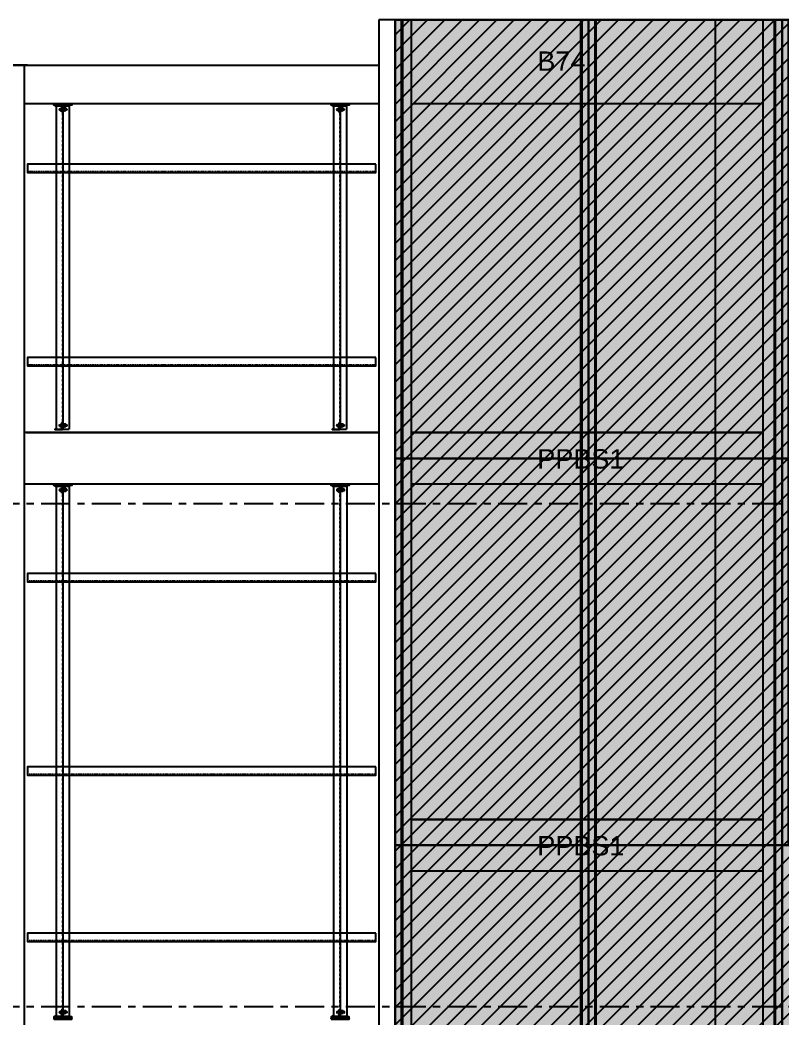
# Model space of a CAD drawing. Header units: millimetres. Extents: x 2519235 to 7246330, y 25937 to 201821.
# Drawn here: x 2736737 to 2742644, y 35249 to 42989 of the extents above; entities that cross this region are included whole.
import ezdxf
from ezdxf.enums import TextEntityAlignment as Align

# ---------------------------------------------------------------- set-up
doc = ezdxf.new("R2010")
doc.units = ezdxf.units.MM
doc.set_wipeout_variables(frame=1)
for name, pattern in [('ACM_Grid2', [9, 6, -1, 1, -1]), ('HIDDEN', [0.375, 0.25, -0.125]), ('HIDDEN2', [4.7625, 3.175, -1.5875]), ('TA_GL_000.90000', [2.475, 0.9, -0.225, 0.225, -0.225, 0.9])]:
    doc.linetypes.add(name, pattern=pattern)
for name, color, linetype in [('000 - 0_HIDE_OBJ_FRAMING_DEF_SUB_1', 7, 'Continuous'), ('000 - 0_SYM_DWG_GRIDLINE_MAIN_COLOR_251', 7, 'Continuous'), ('000 - CONCRETE_COL_HATCH_', 7, 'Continuous'), ('000 - CONCRETE_COL_WIPEOUT_', 7, 'Continuous'), ('000 - CONCRETE_PRECAST_CUT_COLOR_3', 7, 'Continuous'), ('000 - CONCRETE_PRECAST_HATCH_', 7, 'Continuous'), ('_[-125x65x6x8', 7, 'Continuous'), ('_PL-02', 7, 'Continuous'), ('_PLATE-SC', 7, 'Continuous'), ('_SC -100x100x6x8', 7, 'Continuous'), ('_Text-2', 7, 'Continuous'), ('_Wall-PRECAST-E1', 7, 'HIDDEN'), ('_งานโครงสร้าง', 7, 'Continuous'), ('A-GLAZ-CURT', 7, 'Continuous'), ('G-ANNO-HATCH-G251', 7, 'Continuous')]:
    doc.layers.add(name, color=color, linetype=linetype)
doc.layers.add('ACM_Line_Grid Line _Existing__Lw2_', color=7, linetype='ACM_Grid2', lineweight=9)
doc.styles.add('Arial_5', font='arial.ttf', dxfattribs={"height": 3})
doc.styles.add('TA', font='', dxfattribs={"height": 4.5})
doc.styles.get('TA').set_extended_font_data('Cordia New')

# ---------------------------------------------------------------- blocks, each defined once
blk = doc.blocks.new('DPA_Curved type C_Left - Curved Type C_Left-V40-ENTRANCE 1 - ELEVATION 1')
at = {"layer": '000 - 0_HIDE_OBJ_FRAMING_DEF_SUB_1', "color": 7}
for p, q in [((3009042.7, 108290), (3007542.7, 108290)), ((3007542.7, 108290), (3007593.2, 108290)), ((3007542.7, 105290), (3007542.7, 108290)), ((3007542.7, 105290), (3007542.7, 108290)), ((3007593.2, 108290), (3007603.2, 108290)), ((3007593.2, 105290), (3007593.2, 108290)), ((3007593.2, 105290), (3007593.2, 108290)), ((3007603.2, 108290), (3008526.6, 108290)), ((3007603.2, 105290), (3007603.2, 108290)), ((3008526.6, 108290), (3008983.2, 108290)), ((3008526.6, 105290), (3008526.6, 108290)), ((3008983.2, 108290), (3008993.2, 108290)), ((3008983.2, 105290), (3008983.2, 108290)), ((3008993.2, 108290), (3009042.7, 108290)), ((3008993.2, 105290), (3008993.2, 108290)), ((3008993.2, 105290), (3008993.2, 108290)), ((3009042.7, 108290), (3009042.7, 105290)), ((3009042.7, 105290), (3009042.7, 108290)), ((3007593.2, 105290), (3007542.7, 105290)), ((3007542.7, 105290), (3009042.7, 105290)), ((3007603.2, 105290), (3007593.2, 105290)), ((3008526.6, 105290), (3007603.2, 105290)), ((3008983.2, 105290), (3008526.6, 105290)), ((3008993.2, 105290), (3008983.2, 105290)), ((3009042.7, 105290), (3008993.2, 105290))]:
    blk.add_line(p, q, dxfattribs=at)
blk = doc.blocks.new('DPA_Curved type A_Corner 2 - Curved Type A_corner 2-V41-ENTRANCE 1 - ELEVATION 1')
at = {"layer": '000 - 0_HIDE_OBJ_FRAMING_DEF_SUB_1', "color": 7}
for p, q in [((3007542.7, 108290), (3006042.7, 108290)), ((3006042.7, 108290), (3006092.7, 108290)), ((3006042.7, 105290), (3006042.7, 108290)), ((3006042.7, 105290), (3006042.7, 108290)), ((3006092.7, 108290), (3006102.7, 108290)), ((3006092.7, 105290), (3006092.7, 108290)), ((3006092.7, 105290), (3006092.7, 108290)), ((3006102.7, 108290), (3007482.7, 108290)), ((3006102.7, 105290), (3006102.7, 108290)), ((3007482.7, 108290), (3007492.7, 108290)), ((3007482.7, 105290), (3007482.7, 108290)), ((3007492.7, 108290), (3007542.7, 108290)), ((3007492.7, 105290), (3007492.7, 108290)), ((3007492.7, 105290), (3007492.7, 108290)), ((3007542.7, 108290), (3007542.7, 105290)), ((3007542.7, 105290), (3007542.7, 108290)), ((3006092.7, 105290), (3006042.7, 105290)), ((3006042.7, 105290), (3007542.7, 105290)), ((3006102.7, 105290), (3006092.7, 105290)), ((3007482.7, 105290), (3006102.7, 105290)), ((3007492.7, 105290), (3007482.7, 105290)), ((3007542.7, 105290), (3007492.7, 105290))]:
    blk.add_line(p, q, dxfattribs=at)
blk = doc.blocks.new('DPA_Curved type B - Curved Type B-V43-ENTRANCE 1 - ELEVATION 1')
at = {"layer": '000 - 0_HIDE_OBJ_FRAMING_DEF_SUB_1', "color": 7}
for p, q in [((3009042.7, 111290), (3009092.7, 111290)), ((3010542.7, 111290), (3009042.7, 111290)), ((3009042.7, 111290), (3009042.7, 108290)), ((3009042.7, 108290), (3009042.7, 111290)), ((3009092.7, 111290), (3009102.7, 111290)), ((3009092.7, 108290), (3009092.7, 111290)), ((3009092.7, 108290), (3009092.7, 111290)), ((3009102.7, 111290), (3009792.7, 111290)), ((3009102.7, 108290), (3009102.7, 111290)), ((3009792.7, 111290), (3010482.7, 111290)), ((3009792.7, 108290), (3009792.7, 111290)), ((3010482.7, 111290), (3010492.7, 111290)), ((3010482.7, 108290), (3010482.7, 111290)), ((3010492.7, 111290), (3010542.7, 111290)), ((3010492.7, 108290), (3010492.7, 111290)), ((3010492.7, 108290), (3010492.7, 111290)), ((3010542.7, 111290), (3010542.7, 108290)), ((3010542.7, 108290), (3010542.7, 111290)), ((3009042.7, 108290), (3010542.7, 108290)), ((3009092.7, 108290), (3009042.7, 108290)), ((3009102.7, 108290), (3009092.7, 108290)), ((3009792.7, 108290), (3009102.7, 108290)), ((3010482.7, 108290), (3009792.7, 108290)), ((3010492.7, 108290), (3010482.7, 108290)), ((3010542.7, 108290), (3010492.7, 108290))]:
    blk.add_line(p, q, dxfattribs=at)
blk = doc.blocks.new('DPA_Curved type C_Left - Curved Type C_Left-V44-ENTRANCE 1 - ELEVATION 1')
at = {"layer": '000 - 0_HIDE_OBJ_FRAMING_DEF_SUB_1', "color": 7}
for p, q in [((3009042.7, 111290), (3007542.7, 111290)), ((3007542.7, 111290), (3007593.2, 111290)), ((3007542.7, 108290), (3007542.7, 111290)), ((3007542.7, 108290), (3007542.7, 111290)), ((3007593.2, 111290), (3007603.2, 111290)), ((3007593.2, 108290), (3007593.2, 111290)), ((3007593.2, 108290), (3007593.2, 111290)), ((3007603.2, 111290), (3008526.6, 111290)), ((3007603.2, 108290), (3007603.2, 111290)), ((3008526.6, 111290), (3008983.2, 111290)), ((3008526.6, 108290), (3008526.6, 111290)), ((3008983.2, 111290), (3008993.2, 111290)), ((3008983.2, 108290), (3008983.2, 111290)), ((3008993.2, 111290), (3009042.7, 111290)), ((3008993.2, 108290), (3008993.2, 111290)), ((3008993.2, 108290), (3008993.2, 111290)), ((3009042.7, 111290), (3009042.7, 108290)), ((3009042.7, 108290), (3009042.7, 111290)), ((3007593.2, 108290), (3007542.7, 108290)), ((3007542.7, 108290), (3009042.7, 108290)), ((3007603.2, 108290), (3007593.2, 108290)), ((3008526.6, 108290), (3007603.2, 108290)), ((3008983.2, 108290), (3008526.6, 108290)), ((3008993.2, 108290), (3008983.2, 108290)), ((3009042.7, 108290), (3008993.2, 108290))]:
    blk.add_line(p, q, dxfattribs=at)
blk = doc.blocks.new('DPA_Curved type A_Corner 2 - Curved Type A_corner 2-V45-ENTRANCE 1 - ELEVATION 1')
at = {"layer": '000 - 0_HIDE_OBJ_FRAMING_DEF_SUB_1', "color": 7}
for p, q in [((3007542.7, 111290), (3006042.7, 111290)), ((3006042.7, 111290), (3006092.7, 111290)), ((3006042.7, 108290), (3006042.7, 111290)), ((3006042.7, 108290), (3006042.7, 111290)), ((3006092.7, 111290), (3006102.7, 111290)), ((3006092.7, 108290), (3006092.7, 111290)), ((3006092.7, 108290), (3006092.7, 111290)), ((3006102.7, 111290), (3007482.7, 111290)), ((3006102.7, 108290), (3006102.7, 111290)), ((3007482.7, 111290), (3007492.7, 111290)), ((3007482.7, 108290), (3007482.7, 111290)), ((3007492.7, 111290), (3007542.7, 111290)), ((3007492.7, 108290), (3007492.7, 111290)), ((3007492.7, 108290), (3007492.7, 111290)), ((3007542.7, 111290), (3007542.7, 108290)), ((3007542.7, 108290), (3007542.7, 111290)), ((3006092.7, 108290), (3006042.7, 108290)), ((3006042.7, 108290), (3007542.7, 108290)), ((3006102.7, 108290), (3006092.7, 108290)), ((3007482.7, 108290), (3006102.7, 108290)), ((3007492.7, 108290), (3007482.7, 108290)), ((3007542.7, 108290), (3007492.7, 108290))]:
    blk.add_line(p, q, dxfattribs=at)
blk = doc.blocks.new('DPA_Curved type B - Curved Type B-V46-ENTRANCE 1 - ELEVATION 1')
at = {"layer": '000 - 0_HIDE_OBJ_FRAMING_DEF_SUB_1', "color": 7}
for p, q in [((3009042.7, 114690), (3009092.7, 114690)), ((3010542.7, 114690), (3009042.7, 114690)), ((3009042.7, 114690), (3009042.7, 111290)), ((3009042.7, 111290), (3009042.7, 114690)), ((3009092.7, 114690), (3009102.7, 114690)), ((3009092.7, 111290), (3009092.7, 114690)), ((3009092.7, 111290), (3009092.7, 114690)), ((3009102.7, 114690), (3009792.7, 114690)), ((3009102.7, 111290), (3009102.7, 114690)), ((3009792.7, 114690), (3010482.7, 114690)), ((3009792.7, 111290), (3009792.7, 114690)), ((3010482.7, 114690), (3010492.7, 114690)), ((3010482.7, 111290), (3010482.7, 114690)), ((3010492.7, 114690), (3010542.7, 114690)), ((3010492.7, 111290), (3010492.7, 114690)), ((3010492.7, 111290), (3010492.7, 114690)), ((3010542.7, 114690), (3010542.7, 111290)), ((3010542.7, 111290), (3010542.7, 114690)), ((3009042.7, 111290), (3010542.7, 111290)), ((3009092.7, 111290), (3009042.7, 111290)), ((3009102.7, 111290), (3009092.7, 111290)), ((3009792.7, 111290), (3009102.7, 111290)), ((3010482.7, 111290), (3009792.7, 111290)), ((3010492.7, 111290), (3010482.7, 111290)), ((3010542.7, 111290), (3010492.7, 111290))]:
    blk.add_line(p, q, dxfattribs=at)
blk = doc.blocks.new('DPA_Curved type C_Left - Curved Type C_Left-31496683-ENTRANCE 1 - ELEVATION 1')
at = {"layer": '000 - 0_HIDE_OBJ_FRAMING_DEF_SUB_1', "color": 7}
for p, q in [((3009042.7, 114690), (3007542.7, 114690)), ((3007542.7, 114690), (3007593.2, 114690)), ((3007542.7, 111290), (3007542.7, 114690)), ((3007542.7, 111290), (3007542.7, 114690)), ((3007593.2, 114690), (3007603.2, 114690)), ((3007593.2, 111290), (3007593.2, 114690)), ((3007593.2, 111290), (3007593.2, 114690)), ((3007603.2, 114690), (3008526.6, 114690)), ((3007603.2, 111290), (3007603.2, 114690)), ((3008526.6, 114690), (3008983.2, 114690)), ((3008526.6, 111290), (3008526.6, 114690)), ((3008983.2, 114690), (3008993.2, 114690)), ((3008983.2, 111290), (3008983.2, 114690)), ((3008993.2, 114690), (3009042.7, 114690)), ((3008993.2, 111290), (3008993.2, 114690)), ((3008993.2, 111290), (3008993.2, 114690)), ((3009042.7, 114690), (3009042.7, 111290)), ((3009042.7, 111290), (3009042.7, 114690)), ((3007593.2, 111290), (3007542.7, 111290)), ((3007542.7, 111290), (3009042.7, 111290)), ((3007603.2, 111290), (3007593.2, 111290)), ((3008526.6, 111290), (3007603.2, 111290)), ((3008983.2, 111290), (3008526.6, 111290)), ((3008993.2, 111290), (3008983.2, 111290)), ((3009042.7, 111290), (3008993.2, 111290))]:
    blk.add_line(p, q, dxfattribs=at)
blk = doc.blocks.new('DPA_Curved type A_Corner 2 - Curved Type A_corner 2-31216937-ENTRANCE 1 - ELEVATION 1')
at = {"layer": '000 - 0_HIDE_OBJ_FRAMING_DEF_SUB_1', "color": 7}
for p, q in [((3007542.7, 114690), (3006042.7, 114690)), ((3006042.7, 114690), (3006092.7, 114690)), ((3006042.7, 111290), (3006042.7, 114690)), ((3006042.7, 111290), (3006042.7, 114690)), ((3006092.7, 114690), (3006102.7, 114690)), ((3006092.7, 111290), (3006092.7, 114690)), ((3006092.7, 111290), (3006092.7, 114690)), ((3006102.7, 114690), (3007482.7, 114690)), ((3006102.7, 111290), (3006102.7, 114690)), ((3007482.7, 114690), (3007492.7, 114690)), ((3007482.7, 111290), (3007482.7, 114690)), ((3007492.7, 114690), (3007542.7, 114690)), ((3007492.7, 111290), (3007492.7, 114690)), ((3007492.7, 111290), (3007492.7, 114690)), ((3007542.7, 114690), (3007542.7, 111290)), ((3007542.7, 111290), (3007542.7, 114690)), ((3006092.7, 111290), (3006042.7, 111290)), ((3006042.7, 111290), (3007542.7, 111290)), ((3006102.7, 111290), (3006092.7, 111290)), ((3007482.7, 111290), (3006102.7, 111290)), ((3007492.7, 111290), (3007482.7, 111290)), ((3007542.7, 111290), (3007492.7, 111290))]:
    blk.add_line(p, q, dxfattribs=at)
blk = doc.blocks.new('W-1-PP17-ENT1_REV02_20260415-155428_PP17_ENT1_EX_ELE1')
at = {"layer": 'A-GLAZ-CURT', "color": 7}
for name in ['DPA_Curved type A_Corner 2 - Curved Type A_corner 2-31216937-ENTRANCE 1 - ELEVATION 1', 'DPA_Curved type C_Left - Curved Type C_Left-31496683-ENTRANCE 1 - ELEVATION 1', 'DPA_Curved type B - Curved Type B-V46-ENTRANCE 1 - ELEVATION 1', 'DPA_Curved type A_Corner 2 - Curved Type A_corner 2-V45-ENTRANCE 1 - ELEVATION 1', 'DPA_Curved type C_Left - Curved Type C_Left-V44-ENTRANCE 1 - ELEVATION 1', 'DPA_Curved type B - Curved Type B-V43-ENTRANCE 1 - ELEVATION 1', 'DPA_Curved type A_Corner 2 - Curved Type A_corner 2-V41-ENTRANCE 1 - ELEVATION 1', 'DPA_Curved type C_Left - Curved Type C_Left-V40-ENTRANCE 1 - ELEVATION 1']:
    blk.add_blockref(name, (-3000942.9, 0), dxfattribs=at)
blk = doc.blocks.new('*U1068')
at = {"layer": '000 - 0_SYM_DWG_GRIDLINE_MAIN_COLOR_251', "color": 7, "linetype": 'ByBlock', "ltscale": 5}
blk.add_line((20, 0), (-878, 0), dxfattribs=at)
at = {"color": 7, "style": 'TA', "flags": 1}
blk.add_attdef('LOCATION', (6, -6), '', height=4.5, rotation=270, dxfattribs=at)
blk = doc.blocks.new('W-1-PP17-ENT1_REV02_20260415-160509_PP17_ENT1_ELE1_DIMS_1')
at = {"layer": '000 - 0_SYM_DWG_GRIDLINE_MAIN_COLOR_251', "color": 7, "linetype": 'TA_GL_000.90000', "xscale": 50, "yscale": 50, "zscale": 50, "rotation": 180}
for p in [(-24600, 110940), (-24600, 107040)]:
    blk.add_blockref('*U1068', p, dxfattribs=at)
blk = doc.blocks.new('*U92')
at = {"color": 7, "linetype": 'HIDDEN2', "ltscale": 0.3}
blk.add_line((0, -26.5), (-2700, -26.5), dxfattribs=at)
at = {"color": 7}
blk.add_lwpolyline([(0, 32.5), (-2700, 32.5), (-2700, -32.5), (0, -32.5)], close=True, dxfattribs=at)
blk = doc.blocks.new('*U102')
at = {"color": 7, "linetype": 'HIDDEN2', "ltscale": 0.3}
blk.add_line((0, -26.5), (-2699.8, -26.5), dxfattribs=at)
at = {"color": 7}
blk.add_lwpolyline([(0, 32.5), (-2699.8, 32.5), (-2699.8, -32.5), (0, -32.5)], close=True, dxfattribs=at)
blk = doc.blocks.new('_PL-01')
at = {"layer": 'G-ANNO-HATCH-G251'}
h = blk.add_hatch(dxfattribs=at)
h.set_pattern_fill('AR-CONC', scale=0.05)
h.set_pattern_definition([(50, (-178564.836, -85577.109), (9.10923345, -0.79695428), [0.9525, -10.4775]), (355, (-178564.836, -85577.109), (-1.76217107, 9.55284226), [0.762, -8.3820292]), (100.4514447, (-178564.077, -85577.176), (7.34706235, 8.7558876), [0.80950044, -8.90451223]), (46.1842, (-178564.836, -85574.569), (13.55395204, -2.1021164), [1.42875, -15.71625]), (96.6355576, (-178563.706, -85574.744), (11.8702067, 12.3713062), [1.2142512, -13.3567804]), (351.184151, (-178564.836, -85574.57), (11.8702067, 12.3713062), [1.1429984, -12.5729866]), (21, (-178563.566, -85575.204), (7.58071956, -5.1132599), [0.9525, -10.4775]), (326, (-178563.566, -85575.204), (3.0901014, 9.2093983), [0.762, -8.382]), (71.451445, (-178562.934, -85575.63), (10.67082096, 4.09613844), [0.80950044, -8.9044969]), (37.5, (-178564.8358, -85577.1093), (0.15443016, 4.227751944), [0, -8.2804, 0, -8.509, 0, -8.41375]), (7.5, (-178564.836, -85577.1093), (3.34098313, 5.00902874), [0, -4.8514, 0, -8.0899, 0, -3.20675]), (327.5, (-178567.668, -85577.1093), (6.77952976, -0.2864372), [0, -3.175, 0, -9.906, 0, -13.1445]), (317.5, (-178568.938, -85577.1093), (7.40645907, 1.27132455), [0, -4.1275, 0, -6.5786, 0, -9.3345])])
h.paths.add_polyline_path([(70, 0), (-70, 0), (-70, -10), (70, -10)])
h = blk.add_hatch(dxfattribs=at)
h.set_pattern_fill('ANSI32', scale=0.5, angle=90)
h.set_pattern_definition([(135, (-178371.5467, -85577.1093), (-3.36759605, -3.36759605), []), (135, (-178371.5467, -85574.8643), (-3.36759605, -3.36759605), [])])
h.paths.add_polyline_path([(70, -10), (-70, -10), (-70, -20), (70, -20)])
at = {"color": 7}
for points in [[(-70, 0), (70, 0), (70, -10), (-70, -10)], [(-70, -10), (70, -10), (70, -20), (-70, -20)]]:
    blk.add_lwpolyline(points, close=True, dxfattribs=at)
at = {"layer": 'ACM_Line_Grid Line _Existing__Lw2_', "color": 7, "lineweight": 20}
blk.add_line((0, 0), (0, -20), dxfattribs=at)
blk = doc.blocks.new('*U127')
at = {"color": 7}
for p, q in [((-3, 2519.6), (-63, 2519.6)), ((-57.9, 2514.6), (-50, 2514.6)), ((-50, 5), (-50, 2514.6)), ((-50, 2514.6), (50, 2514.6)), ((-24.8, 2491.2), (-24.8, 2477.9)), ((-24.8, 2491.2), (-23.6, 2489.9)), ((-24.8, 2477.9), (-23.6, 2479.2)), ((-22.4, 2491.2), (-23.6, 2489.9)), ((-23.6, 2489.9), (-23.6, 2479.2)), ((-23.6, 2479.2), (-22.4, 2477.9)), ((-22.4, 2491.2), (-21.2, 2489.9)), ((-22.4, 2491.2), (-22.4, 2477.9)), ((-22.4, 2477.9), (-21.2, 2479.2)), ((-20, 2491.2), (-21.2, 2489.9)), ((-21.2, 2489.9), (-21.2, 2479.2)), ((-21.2, 2479.2), (-20, 2477.9)), ((-20, 2491.2), (-18.8, 2489.9)), ((-20, 2491.2), (-20, 2477.9)), ((-20, 2477.9), (-18.8, 2479.3)), ((-17.6, 2495.4), (-18.8, 2494.5)), ((-18.8, 2494.5), (-18.8, 2474.6)), ((-17.6, 2495.4), (-11, 2495.4)), ((-17.6, 2488.2), (-11, 2488.2)), ((-17.6, 2481), (-11, 2481)), ((-11, 2495.4), (-9.8, 2494.5)), ((-9.8, 2498.1), (-9.8, 2471.1)), ((-9.8, 2498.1), (-8, 2498.1)), ((-8, 2498.1), (-8, 2471.1)), ((-3, 2514.6), (-3, 2519.6)), ((4, 2471.1), (4, 2498.1)), ((5.8, 2498.1), (4, 2498.1)), ((5.8, 2471.1), (5.8, 2498.1)), ((7, 2495.4), (5.8, 2494.5)), ((13.6, 2495.4), (7, 2495.4)), ((13.6, 2488.2), (7, 2488.2)), ((13.6, 2481), (7, 2481)), ((13.6, 2495.4), (14.8, 2494.5)), ((14.8, 2474.6), (14.8, 2494.5)), ((22.6, 2495.4), (16, 2495.4)), ((22.6, 2488.2), (16, 2488.2)), ((22.6, 2481), (16, 2481)), ((22.6, 2495.4), (23.8, 2494.5)), ((23.8, 2474.6), (23.8, 2494.5)), ((25, 2491.2), (23.8, 2489.9)), ((25, 2477.9), (23.8, 2479.3)), ((26.2, 2489.9), (25, 2491.2)), ((25, 2477.9), (25, 2491.2)), ((25, 2477.9), (26.2, 2479.3)), ((27.4, 2491.2), (26.2, 2489.9)), ((26.2, 2479.3), (26.2, 2489.9)), ((27.4, 2477.9), (26.2, 2479.3)), ((28.6, 2489.9), (27.4, 2491.2)), ((27.4, 2477.9), (27.4, 2491.2)), ((27.4, 2477.9), (28.6, 2479.3)), ((29.8, 2491.2), (28.6, 2489.9)), ((28.6, 2489.9), (28.6, 2479.3)), ((29.8, 2477.9), (28.6, 2479.3)), ((29.8, 2477.9), (29.8, 2491.2)), ((50, 2514.6), (50, 5)), ((-17.6, 2473.8), (-18.8, 2474.6)), ((-17.6, 2473.8), (-11, 2473.8)), ((-11, 2473.8), (-9.8, 2474.6)), ((-9.8, 2471.1), (-8, 2471.1)), ((5.8, 2471.1), (4, 2471.1)), ((7, 2473.8), (5.8, 2474.6)), ((13.6, 2473.8), (7, 2473.8)), ((13.6, 2473.8), (14.8, 2474.6)), ((22.6, 2473.8), (16, 2473.8)), ((22.6, 2473.8), (23.8, 2474.6)), ((-3, 0), (-63, 0)), ((-57.9, 5), (-50, 5)), ((-50, 5), (50, 5)), ((-24.8, 28.4), (-24.8, 41.6)), ((-24.8, 41.6), (-23.6, 40.3)), ((-24.8, 28.4), (-23.6, 29.7)), ((-23.6, 40.3), (-22.4, 41.6)), ((-23.6, 29.7), (-23.6, 40.3)), ((-22.4, 28.4), (-23.6, 29.7)), ((-22.4, 41.6), (-21.2, 40.3)), ((-22.4, 28.4), (-22.4, 41.6)), ((-22.4, 28.4), (-21.2, 29.7)), ((-21.2, 40.3), (-20, 41.6)), ((-21.2, 29.7), (-21.2, 40.3)), ((-20, 28.4), (-21.2, 29.7)), ((-20, 41.6), (-18.8, 40.3)), ((-20, 28.4), (-20, 41.6)), ((-20, 28.4), (-18.8, 29.7)), ((-17.6, 45.8), (-18.8, 45)), ((-18.8, 25), (-18.8, 45)), ((-17.6, 24.2), (-18.8, 25)), ((-17.6, 45.8), (-11, 45.8)), ((-17.6, 38.6), (-11, 38.6)), ((-17.6, 31.4), (-11, 31.4)), ((-17.6, 24.2), (-11, 24.2)), ((-11, 45.8), (-9.8, 45)), ((-11, 24.2), (-9.8, 25)), ((-9.8, 21.5), (-9.8, 48.5)), ((-9.8, 48.5), (-8, 48.5)), ((-9.8, 21.5), (-8, 21.5)), ((-8, 21.5), (-8, 48.5)), ((-3, 5), (-3, 0)), ((4, 48.5), (4, 21.5)), ((5.8, 48.5), (4, 48.5)), ((5.8, 21.5), (4, 21.5)), ((5.8, 48.5), (5.8, 21.5)), ((7, 45.8), (5.8, 45)), ((7, 24.2), (5.8, 25)), ((13.6, 45.8), (7, 45.8)), ((13.6, 38.6), (7, 38.6)), ((13.6, 31.4), (7, 31.4)), ((13.6, 24.2), (7, 24.2)), ((13.6, 45.8), (14.8, 45)), ((13.6, 24.2), (14.8, 25)), ((14.8, 45), (14.8, 25)), ((22.6, 45.8), (16, 45.8)), ((22.6, 38.6), (16, 38.6)), ((22.6, 31.4), (16, 31.4)), ((22.6, 24.2), (16, 24.2)), ((22.6, 45.8), (23.8, 45)), ((22.6, 24.2), (23.8, 25)), ((23.8, 45), (23.8, 25)), ((25, 41.6), (23.8, 40.3)), ((25, 28.4), (23.8, 29.7)), ((25, 41.6), (26.2, 40.3)), ((25, 41.6), (25, 28.4)), ((26.2, 29.7), (25, 28.4)), ((27.4, 41.6), (26.2, 40.3)), ((26.2, 40.3), (26.2, 29.7)), ((27.4, 28.4), (26.2, 29.7)), ((27.4, 41.6), (28.6, 40.3)), ((27.4, 41.6), (27.4, 28.4)), ((28.6, 29.7), (27.4, 28.4)), ((29.8, 41.6), (28.6, 40.3)), ((28.6, 29.7), (28.6, 40.3)), ((29.8, 28.4), (28.6, 29.7)), ((29.8, 41.6), (29.8, 28.4))]:
    blk.add_line(p, q, dxfattribs=at)
at = {"color": 7, "linetype": 'HIDDEN'}
for p, q in [((-8, 2509.6), (-8, 2464.7)), ((-8, 10), (-8, 54.9))]:
    blk.add_line(p, q, dxfattribs=at)
at = {"color": 7, "linetype": 'HIDDEN', "ltscale": 0.1}
for p, q in [((-3, 2514.6), (-3, 5)), ((3, 5), (3, 2514.6))]:
    blk.add_line(p, q, dxfattribs=at)
at = {"color": 7}
for points in [[(-17.6, 2495.4, 0.325), (-17.6, 2488.2, 0.325), (-17.6, 2481, 0.325), (-17.6, 2473.8, 0.325)], [(-11, 2495.4, -0.325), (-11, 2488.2, -0.325), (-11, 2481, -0.325), (-11, 2473.8, -0.325)], [(7, 2473.8, -0.325), (7, 2481, -0.325), (7, 2488.2, -0.325), (7, 2495.4, -0.325)], [(13.6, 2473.8, 0.325), (13.6, 2481, 0.325), (13.6, 2488.2, 0.325), (13.6, 2495.4, 0.325)], [(22.6, 2473.8, 0.325), (22.6, 2481, 0.325), (22.6, 2488.2, 0.325), (22.6, 2495.4, 0.325)], [(-17.6, 24.2, -0.325), (-17.6, 31.4, -0.325), (-17.6, 38.6, -0.325), (-17.6, 45.8, -0.325)], [(-11, 24.2, 0.325), (-11, 31.4, 0.325), (-11, 38.6, 0.325), (-11, 45.8, 0.325)], [(7, 45.8, 0.325), (7, 38.6, 0.325), (7, 31.4, 0.325), (7, 24.2, 0.325)], [(13.6, 45.8, -0.325), (13.6, 38.6, -0.325), (13.6, 31.4, -0.325), (13.6, 24.2, -0.325)], [(22.6, 45.8, -0.325), (22.6, 38.6, -0.325), (22.6, 31.4, -0.325), (22.6, 24.2, -0.325)]]:
    blk.add_lwpolyline(points, format="xyb", dxfattribs=at)
for points in [[(16, 2495.4, 0.325), (16, 2488.2, 0.325), (16, 2481, 0.325), (16, 2473.8), (14.8, 2474.6), (14.8, 2494.5)], [(16, 24.2, -0.325), (16, 31.4, -0.325), (16, 38.6, -0.325), (16, 45.8), (14.8, 45), (14.8, 25)]]:
    blk.add_lwpolyline(points, format="xyb", close=True, dxfattribs=at)
for centre, radius, start, end in [((-57.2, 2520.5), 5.91, 188.47924, 263.15021), ((-18.3, 2484.6), 9.29, 134.32225, 225.67775), ((71.5, 2480.5), 47.7, 178.49035, 181.50965), ((23.3, 2484.6), 9.29, 314.32225, 45.67775), ((-57.2, -0.9), 5.91, 96.84979, 171.52076), ((-18.3, 35), 9.29, 134.32225, 225.67775), ((71.5, 39.1), 47.7, 178.49035, 181.50965), ((23.3, 35), 9.29, 314.32225, 45.67775)]:
    blk.add_arc(centre, radius, start, end, dxfattribs=at)
at = {"color": 7, "linetype": 'HIDDEN'}
for centre, radius, start, end in [((-13, 2509.6), 5, 0, 90), ((-2.1, 2465.4), 5.91, 186.84979, 261.52076), ((-13, 10), 5, 270, 0), ((-2.1, 54.2), 5.91, 98.47924, 173.15021)]:
    blk.add_arc(centre, radius, start, end, dxfattribs=at)
at = {"layer": 'Defpoints', "color": 7}
blk.add_line((0, 2519.6), (0, 0), dxfattribs=at)
blk = doc.blocks.new('*U126')
at = {"color": 7}
for p, q in [((-3, 2519.4), (-63, 2519.4)), ((-57.9, 2514.4), (-50, 2514.4)), ((-50, 5), (-50, 2514.4)), ((-50, 2514.4), (50, 2514.4)), ((-24.8, 2491.1), (-24.8, 2477.8)), ((-24.8, 2491.1), (-23.6, 2489.8)), ((-24.8, 2477.8), (-23.6, 2479.1)), ((-22.4, 2491.1), (-23.6, 2489.8)), ((-23.6, 2489.8), (-23.6, 2479.1)), ((-23.6, 2479.1), (-22.4, 2477.8)), ((-22.4, 2491.1), (-21.2, 2489.8)), ((-22.4, 2491.1), (-22.4, 2477.8)), ((-22.4, 2477.8), (-21.2, 2479.1)), ((-20, 2491.1), (-21.2, 2489.8)), ((-21.2, 2489.8), (-21.2, 2479.1)), ((-21.2, 2479.1), (-20, 2477.8)), ((-20, 2491.1), (-18.8, 2489.8)), ((-20, 2491.1), (-20, 2477.8)), ((-20, 2477.8), (-18.8, 2479.1)), ((-17.6, 2495.2), (-18.8, 2494.4)), ((-18.8, 2494.4), (-18.8, 2474.5)), ((-17.6, 2495.2), (-11, 2495.2)), ((-17.6, 2488), (-11, 2488)), ((-17.6, 2480.8), (-11, 2480.8)), ((-11, 2495.2), (-9.8, 2494.4)), ((-9.8, 2497.9), (-9.8, 2470.9)), ((-9.8, 2497.9), (-8, 2497.9)), ((-8, 2497.9), (-8, 2470.9)), ((-3, 2514.4), (-3, 2519.4)), ((4, 2470.9), (4, 2497.9)), ((5.8, 2497.9), (4, 2497.9)), ((5.8, 2470.9), (5.8, 2497.9)), ((7, 2495.2), (5.8, 2494.4)), ((13.6, 2495.2), (7, 2495.2)), ((13.6, 2488), (7, 2488)), ((13.6, 2480.8), (7, 2480.8)), ((13.6, 2495.2), (14.8, 2494.4)), ((14.8, 2474.5), (14.8, 2494.4)), ((22.6, 2495.2), (16, 2495.2)), ((22.6, 2488), (16, 2488)), ((22.6, 2480.8), (16, 2480.8)), ((22.6, 2495.2), (23.8, 2494.4)), ((23.8, 2474.5), (23.8, 2494.4)), ((25, 2491.1), (23.8, 2489.8)), ((25, 2477.8), (23.8, 2479.1)), ((26.2, 2489.8), (25, 2491.1)), ((25, 2477.8), (25, 2491.1)), ((25, 2477.8), (26.2, 2479.1)), ((27.4, 2491.1), (26.2, 2489.8)), ((26.2, 2479.1), (26.2, 2489.8)), ((27.4, 2477.8), (26.2, 2479.1)), ((28.6, 2489.8), (27.4, 2491.1)), ((27.4, 2477.8), (27.4, 2491.1)), ((27.4, 2477.8), (28.6, 2479.1)), ((29.8, 2491.1), (28.6, 2489.8)), ((28.6, 2489.8), (28.6, 2479.1)), ((29.8, 2477.8), (28.6, 2479.1)), ((29.8, 2477.8), (29.8, 2491.1)), ((50, 2514.4), (50, 5)), ((-17.6, 2473.6), (-18.8, 2474.5)), ((-17.6, 2473.6), (-11, 2473.6)), ((-11, 2473.6), (-9.8, 2474.5)), ((-9.8, 2470.9), (-8, 2470.9)), ((5.8, 2470.9), (4, 2470.9)), ((7, 2473.6), (5.8, 2474.5)), ((13.6, 2473.6), (7, 2473.6)), ((13.6, 2473.6), (14.8, 2474.5)), ((22.6, 2473.6), (16, 2473.6)), ((22.6, 2473.6), (23.8, 2474.5)), ((-3, 0), (-63, 0)), ((-57.9, 5), (-50, 5)), ((-50, 5), (50, 5)), ((-24.8, 28.4), (-24.8, 41.6)), ((-24.8, 41.6), (-23.6, 40.3)), ((-24.8, 28.4), (-23.6, 29.7)), ((-23.6, 40.3), (-22.4, 41.6)), ((-23.6, 29.7), (-23.6, 40.3)), ((-22.4, 28.4), (-23.6, 29.7)), ((-22.4, 41.6), (-21.2, 40.3)), ((-22.4, 28.4), (-22.4, 41.6)), ((-22.4, 28.4), (-21.2, 29.7)), ((-21.2, 40.3), (-20, 41.6)), ((-21.2, 29.7), (-21.2, 40.3)), ((-20, 28.4), (-21.2, 29.7)), ((-20, 41.6), (-18.8, 40.3)), ((-20, 28.4), (-20, 41.6)), ((-20, 28.4), (-18.8, 29.7)), ((-17.6, 45.8), (-18.8, 45)), ((-18.8, 25), (-18.8, 45)), ((-17.6, 24.2), (-18.8, 25)), ((-17.6, 45.8), (-11, 45.8)), ((-17.6, 38.6), (-11, 38.6)), ((-17.6, 31.4), (-11, 31.4)), ((-17.6, 24.2), (-11, 24.2)), ((-11, 45.8), (-9.8, 45)), ((-11, 24.2), (-9.8, 25)), ((-9.8, 21.5), (-9.8, 48.5)), ((-9.8, 48.5), (-8, 48.5)), ((-9.8, 21.5), (-8, 21.5)), ((-8, 21.5), (-8, 48.5)), ((-3, 5), (-3, 0)), ((4, 48.5), (4, 21.5)), ((5.8, 48.5), (4, 48.5)), ((5.8, 21.5), (4, 21.5)), ((5.8, 48.5), (5.8, 21.5)), ((7, 45.8), (5.8, 45)), ((7, 24.2), (5.8, 25)), ((13.6, 45.8), (7, 45.8)), ((13.6, 38.6), (7, 38.6)), ((13.6, 31.4), (7, 31.4)), ((13.6, 24.2), (7, 24.2)), ((13.6, 45.8), (14.8, 45)), ((13.6, 24.2), (14.8, 25)), ((14.8, 45), (14.8, 25)), ((22.6, 45.8), (16, 45.8)), ((22.6, 38.6), (16, 38.6)), ((22.6, 31.4), (16, 31.4)), ((22.6, 24.2), (16, 24.2)), ((22.6, 45.8), (23.8, 45)), ((22.6, 24.2), (23.8, 25)), ((23.8, 45), (23.8, 25)), ((25, 41.6), (23.8, 40.3)), ((25, 28.4), (23.8, 29.7)), ((25, 41.6), (26.2, 40.3)), ((25, 41.6), (25, 28.4)), ((26.2, 29.7), (25, 28.4)), ((27.4, 41.6), (26.2, 40.3)), ((26.2, 40.3), (26.2, 29.7)), ((27.4, 28.4), (26.2, 29.7)), ((27.4, 41.6), (28.6, 40.3)), ((27.4, 41.6), (27.4, 28.4)), ((28.6, 29.7), (27.4, 28.4)), ((29.8, 41.6), (28.6, 40.3)), ((28.6, 29.7), (28.6, 40.3)), ((29.8, 28.4), (28.6, 29.7)), ((29.8, 41.6), (29.8, 28.4))]:
    blk.add_line(p, q, dxfattribs=at)
at = {"color": 7, "linetype": 'HIDDEN'}
for p, q in [((-8, 2509.4), (-8, 2464.6)), ((-8, 10), (-8, 54.9))]:
    blk.add_line(p, q, dxfattribs=at)
at = {"color": 7, "linetype": 'HIDDEN', "ltscale": 0.1}
for p, q in [((-3, 2514.4), (-3, 5)), ((3, 5), (3, 2514.4))]:
    blk.add_line(p, q, dxfattribs=at)
at = {"color": 7}
for points in [[(-17.6, 2495.2, 0.325), (-17.6, 2488, 0.325), (-17.6, 2480.8, 0.325), (-17.6, 2473.6, 0.325)], [(-11, 2495.2, -0.325), (-11, 2488, -0.325), (-11, 2480.8, -0.325), (-11, 2473.6, -0.325)], [(7, 2473.6, -0.325), (7, 2480.8, -0.325), (7, 2488, -0.325), (7, 2495.2, -0.325)], [(13.6, 2473.6, 0.325), (13.6, 2480.8, 0.325), (13.6, 2488, 0.325), (13.6, 2495.2, 0.325)], [(22.6, 2473.6, 0.325), (22.6, 2480.8, 0.325), (22.6, 2488, 0.325), (22.6, 2495.2, 0.325)], [(-17.6, 24.2, -0.325), (-17.6, 31.4, -0.325), (-17.6, 38.6, -0.325), (-17.6, 45.8, -0.325)], [(-11, 24.2, 0.325), (-11, 31.4, 0.325), (-11, 38.6, 0.325), (-11, 45.8, 0.325)], [(7, 45.8, 0.325), (7, 38.6, 0.325), (7, 31.4, 0.325), (7, 24.2, 0.325)], [(13.6, 45.8, -0.325), (13.6, 38.6, -0.325), (13.6, 31.4, -0.325), (13.6, 24.2, -0.325)], [(22.6, 45.8, -0.325), (22.6, 38.6, -0.325), (22.6, 31.4, -0.325), (22.6, 24.2, -0.325)]]:
    blk.add_lwpolyline(points, format="xyb", dxfattribs=at)
for points in [[(16, 2495.2, 0.325), (16, 2488, 0.325), (16, 2480.8, 0.325), (16, 2473.6), (14.8, 2474.5), (14.8, 2494.4)], [(16, 24.2, -0.325), (16, 31.4, -0.325), (16, 38.6, -0.325), (16, 45.8), (14.8, 45), (14.8, 25)]]:
    blk.add_lwpolyline(points, format="xyb", close=True, dxfattribs=at)
for centre, radius, start, end in [((-57.2, 2520.3), 5.91, 188.47924, 263.15021), ((-18.3, 2484.4), 9.29, 134.32225, 225.67775), ((71.5, 2480.4), 47.7, 178.49035, 181.50965), ((23.3, 2484.4), 9.29, 314.32225, 45.67775), ((-57.2, -0.9), 5.91, 96.84979, 171.52076), ((-18.3, 35), 9.29, 134.32225, 225.67775), ((71.5, 39.1), 47.7, 178.49035, 181.50965), ((23.3, 35), 9.29, 314.32225, 45.67775)]:
    blk.add_arc(centre, radius, start, end, dxfattribs=at)
at = {"color": 7, "linetype": 'HIDDEN'}
for centre, radius, start, end in [((-13, 2509.4), 5, 0, 90), ((-2.1, 2465.3), 5.91, 186.84979, 261.52076), ((-13, 10), 5, 270, 0), ((-2.1, 54.2), 5.91, 98.47924, 173.15021)]:
    blk.add_arc(centre, radius, start, end, dxfattribs=at)
at = {"layer": 'Defpoints', "color": 7}
blk.add_line((0, 2519.4), (0, 0), dxfattribs=at)
blk = doc.blocks.new('*U129')
at = {"color": 7}
for p, q in [((-3, 2520), (-63, 2520)), ((-57.9, 2515), (-50, 2515)), ((-50, -1595), (-50, 2515)), ((-50, 2515), (50, 2515)), ((-24.8, 2491.6), (-24.8, 2478.4)), ((-24.8, 2491.6), (-23.6, 2490.3)), ((-24.8, 2478.4), (-23.6, 2479.7)), ((-22.4, 2491.6), (-23.6, 2490.3)), ((-23.6, 2490.3), (-23.6, 2479.7)), ((-23.6, 2479.7), (-22.4, 2478.4)), ((-22.4, 2491.6), (-21.2, 2490.3)), ((-22.4, 2491.6), (-22.4, 2478.4)), ((-22.4, 2478.4), (-21.2, 2479.7)), ((-20, 2491.6), (-21.2, 2490.3)), ((-21.2, 2490.3), (-21.2, 2479.7)), ((-21.2, 2479.7), (-20, 2478.4)), ((-20, 2491.6), (-18.8, 2490.3)), ((-20, 2491.6), (-20, 2478.4)), ((-20, 2478.4), (-18.8, 2479.7)), ((-17.6, 2495.8), (-18.8, 2495)), ((-18.8, 2495), (-18.8, 2475)), ((-17.6, 2495.8), (-11, 2495.8)), ((-17.6, 2488.6), (-11, 2488.6)), ((-17.6, 2481.4), (-11, 2481.4)), ((-11, 2495.8), (-9.8, 2495)), ((-9.8, 2498.5), (-9.8, 2471.5)), ((-9.8, 2498.5), (-8, 2498.5)), ((-8, 2498.5), (-8, 2471.5)), ((-3, 2515), (-3, 2520)), ((4, 2471.5), (4, 2498.5)), ((5.8, 2498.5), (4, 2498.5)), ((5.8, 2471.5), (5.8, 2498.5)), ((7, 2495.8), (5.8, 2495)), ((13.6, 2495.8), (7, 2495.8)), ((13.6, 2488.6), (7, 2488.6)), ((13.6, 2481.4), (7, 2481.4)), ((13.6, 2495.8), (14.8, 2495)), ((14.8, 2475), (14.8, 2495)), ((22.6, 2495.8), (16, 2495.8)), ((22.6, 2488.6), (16, 2488.6)), ((22.6, 2481.4), (16, 2481.4)), ((22.6, 2495.8), (23.8, 2495)), ((23.8, 2475), (23.8, 2495)), ((25, 2491.6), (23.8, 2490.3)), ((25, 2478.4), (23.8, 2479.7)), ((26.2, 2490.3), (25, 2491.6)), ((25, 2478.4), (25, 2491.6)), ((25, 2478.4), (26.2, 2479.7)), ((27.4, 2491.6), (26.2, 2490.3)), ((26.2, 2479.7), (26.2, 2490.3)), ((27.4, 2478.4), (26.2, 2479.7)), ((28.6, 2490.3), (27.4, 2491.6)), ((27.4, 2478.4), (27.4, 2491.6)), ((27.4, 2478.4), (28.6, 2479.7)), ((29.8, 2491.6), (28.6, 2490.3)), ((28.6, 2490.3), (28.6, 2479.7)), ((29.8, 2478.4), (28.6, 2479.7)), ((29.8, 2478.4), (29.8, 2491.6)), ((50, 2515), (50, -1595)), ((-17.6, 2474.2), (-18.8, 2475)), ((-17.6, 2474.2), (-11, 2474.2)), ((-11, 2474.2), (-9.8, 2475)), ((-9.8, 2471.5), (-8, 2471.5)), ((5.8, 2471.5), (4, 2471.5)), ((7, 2474.2), (5.8, 2475)), ((13.6, 2474.2), (7, 2474.2)), ((13.6, 2474.2), (14.8, 2475)), ((22.6, 2474.2), (16, 2474.2)), ((22.6, 2474.2), (23.8, 2475)), ((-3, -1600), (-63, -1600)), ((-57.9, -1595), (-50, -1595)), ((-50, -1595), (50, -1595)), ((-24.8, -1571.6), (-24.8, -1558.4)), ((-24.8, -1558.4), (-23.6, -1559.7)), ((-24.8, -1571.6), (-23.6, -1570.3)), ((-23.6, -1559.7), (-22.4, -1558.4)), ((-23.6, -1570.3), (-23.6, -1559.7)), ((-22.4, -1571.6), (-23.6, -1570.3)), ((-22.4, -1558.4), (-21.2, -1559.7)), ((-22.4, -1571.6), (-22.4, -1558.4)), ((-22.4, -1571.6), (-21.2, -1570.3)), ((-21.2, -1559.7), (-20, -1558.4)), ((-21.2, -1570.3), (-21.2, -1559.7)), ((-20, -1571.6), (-21.2, -1570.3)), ((-20, -1558.4), (-18.8, -1559.7)), ((-20, -1571.6), (-20, -1558.4)), ((-20, -1571.6), (-18.8, -1570.3)), ((-17.6, -1554.2), (-18.8, -1555)), ((-18.8, -1575), (-18.8, -1555)), ((-17.6, -1575.8), (-18.8, -1575)), ((-17.6, -1554.2), (-11, -1554.2)), ((-17.6, -1561.4), (-11, -1561.4)), ((-17.6, -1568.6), (-11, -1568.6)), ((-17.6, -1575.8), (-11, -1575.8)), ((-11, -1554.2), (-9.8, -1555)), ((-11, -1575.8), (-9.8, -1575)), ((-9.8, -1578.5), (-9.8, -1551.5)), ((-9.8, -1551.5), (-8, -1551.5)), ((-9.8, -1578.5), (-8, -1578.5)), ((-8, -1578.5), (-8, -1551.5)), ((-3, -1595), (-3, -1600)), ((4, -1551.5), (4, -1578.5)), ((5.8, -1551.5), (4, -1551.5)), ((5.8, -1578.5), (4, -1578.5)), ((5.8, -1551.5), (5.8, -1578.5)), ((7, -1554.2), (5.8, -1555)), ((7, -1575.8), (5.8, -1575)), ((13.6, -1554.2), (7, -1554.2)), ((13.6, -1561.4), (7, -1561.4)), ((13.6, -1568.6), (7, -1568.6)), ((13.6, -1575.8), (7, -1575.8)), ((13.6, -1554.2), (14.8, -1555)), ((13.6, -1575.8), (14.8, -1575)), ((14.8, -1555), (14.8, -1575)), ((22.6, -1554.2), (16, -1554.2)), ((22.6, -1561.4), (16, -1561.4)), ((22.6, -1568.6), (16, -1568.6)), ((22.6, -1575.8), (16, -1575.8)), ((22.6, -1554.2), (23.8, -1555)), ((22.6, -1575.8), (23.8, -1575)), ((23.8, -1555), (23.8, -1575)), ((25, -1558.4), (23.8, -1559.7)), ((25, -1571.6), (23.8, -1570.3)), ((25, -1558.4), (26.2, -1559.7)), ((25, -1558.4), (25, -1571.6)), ((26.2, -1570.3), (25, -1571.6)), ((27.4, -1558.4), (26.2, -1559.7)), ((26.2, -1559.7), (26.2, -1570.3)), ((27.4, -1571.6), (26.2, -1570.3)), ((27.4, -1558.4), (28.6, -1559.7)), ((27.4, -1558.4), (27.4, -1571.6)), ((28.6, -1570.3), (27.4, -1571.6)), ((29.8, -1558.4), (28.6, -1559.7)), ((28.6, -1570.3), (28.6, -1559.7)), ((29.8, -1571.6), (28.6, -1570.3)), ((29.8, -1558.4), (29.8, -1571.6))]:
    blk.add_line(p, q, dxfattribs=at)
at = {"color": 7, "linetype": 'HIDDEN'}
for p, q in [((-8, 2510), (-8, 2465.1)), ((-8, -1590), (-8, -1545.1))]:
    blk.add_line(p, q, dxfattribs=at)
at = {"color": 7, "linetype": 'HIDDEN', "ltscale": 0.1}
for p, q in [((-3, 2515), (-3, -1595)), ((3, -1595), (3, 2515))]:
    blk.add_line(p, q, dxfattribs=at)
at = {"color": 7}
for points in [[(-17.6, 2495.8, 0.325), (-17.6, 2488.6, 0.325), (-17.6, 2481.4, 0.325), (-17.6, 2474.2, 0.325)], [(-11, 2495.8, -0.325), (-11, 2488.6, -0.325), (-11, 2481.4, -0.325), (-11, 2474.2, -0.325)], [(7, 2474.2, -0.325), (7, 2481.4, -0.325), (7, 2488.6, -0.325), (7, 2495.8, -0.325)], [(13.6, 2474.2, 0.325), (13.6, 2481.4, 0.325), (13.6, 2488.6, 0.325), (13.6, 2495.8, 0.325)], [(22.6, 2474.2, 0.325), (22.6, 2481.4, 0.325), (22.6, 2488.6, 0.325), (22.6, 2495.8, 0.325)], [(-17.6, -1575.8, -0.325), (-17.6, -1568.6, -0.325), (-17.6, -1561.4, -0.325), (-17.6, -1554.2, -0.325)], [(-11, -1575.8, 0.325), (-11, -1568.6, 0.325), (-11, -1561.4, 0.325), (-11, -1554.2, 0.325)], [(7, -1554.2, 0.325), (7, -1561.4, 0.325), (7, -1568.6, 0.325), (7, -1575.8, 0.325)], [(13.6, -1554.2, -0.325), (13.6, -1561.4, -0.325), (13.6, -1568.6, -0.325), (13.6, -1575.8, -0.325)], [(22.6, -1554.2, -0.325), (22.6, -1561.4, -0.325), (22.6, -1568.6, -0.325), (22.6, -1575.8, -0.325)]]:
    blk.add_lwpolyline(points, format="xyb", dxfattribs=at)
for points in [[(16, 2495.8, 0.325), (16, 2488.6, 0.325), (16, 2481.4, 0.325), (16, 2474.2), (14.8, 2475), (14.8, 2495)], [(16, -1575.8, -0.325), (16, -1568.6, -0.325), (16, -1561.4, -0.325), (16, -1554.2), (14.8, -1555), (14.8, -1575)]]:
    blk.add_lwpolyline(points, format="xyb", close=True, dxfattribs=at)
for centre, radius, start, end in [((-57.2, 2520.9), 5.91, 188.47924, 263.15021), ((-18.3, 2485), 9.29, 134.32225, 225.67775), ((71.5, 2480.9), 47.7, 178.49035, 181.50965), ((23.3, 2485), 9.29, 314.32225, 45.67775), ((-57.2, -1600.9), 5.91, 96.84979, 171.52076), ((-18.3, -1565), 9.29, 134.32225, 225.67775), ((71.5, -1560.9), 47.7, 178.49035, 181.50965), ((23.3, -1565), 9.29, 314.32225, 45.67775)]:
    blk.add_arc(centre, radius, start, end, dxfattribs=at)
at = {"color": 7, "linetype": 'HIDDEN'}
for centre, radius, start, end in [((-13, 2510), 5, 0, 90), ((-2.1, 2465.8), 5.91, 186.84979, 261.52076), ((-2.1, -1545.8), 5.91, 98.47924, 173.15021), ((-13, -1590), 5, 270, 0)]:
    blk.add_arc(centre, radius, start, end, dxfattribs=at)
at = {"layer": 'Defpoints', "color": 7}
blk.add_line((0, 2520), (0, -1600), dxfattribs=at)
blk = doc.blocks.new('_PL-02')
at = {"layer": 'G-ANNO-HATCH-G251'}
h = blk.add_hatch(dxfattribs=at)
h.set_pattern_fill('ANSI32', scale=0.5, angle=90)
h.set_pattern_definition([(135, (-178371.5467, -85567.1093), (-3.36759605, -3.36759605), []), (135, (-178371.5467, -85564.8643), (-3.36759605, -3.36759605), [])])
h.paths.add_polyline_path([(70, 0), (-70, 0), (-70, -10), (70, -10)])
at = {"color": 7}
blk.add_lwpolyline([(-70, 0), (70, 0), (70, -10), (-70, -10)], close=True, dxfattribs=at)
at = {"layer": 'ACM_Line_Grid Line _Existing__Lw2_', "color": 7, "lineweight": 20}
blk.add_line((0, 0), (0, -10), dxfattribs=at)
blk = doc.blocks.new('W-1-PP17-ENT1_REV02_20260415-160712_PP17_ENT1_SE_ELE1')
at = {"layer": '_Wall-PRECAST-E1', "color": 7}
for points in [[(5100, 111290), (6600, 111290), (6600, 114690), (5100, 114690)], [(6600, 114690), (8100, 114690), (8100, 111290), (6600, 111290)], [(5100, 111290), (6600, 111290), (6600, 108290), (5100, 108290)], [(6600, 111290), (8100, 111290), (8100, 108290), (6600, 108290)], [(5100, 105290), (6600, 105290), (6600, 108290), (5100, 108290)], [(6600, 108290), (8100, 108290), (8100, 105290), (6600, 105290)]]:
    blk.add_lwpolyline(points, close=True, dxfattribs=at)
at = {"layer": '_งานโครงสร้าง', "color": 7, "extrusion": (-1.22465e-16, 1, 0)}
for p, q in [((5225, 114690), (4975, 114690)), ((5225, 114690), (7950, 114690)), ((7086.8, 114690), (7076.8, 114690)), ((7377, 114690), (7077, 114690)), ((7376.8, 114690), (7366.8, 114690)), ((-10050.2, 114340), (4975, 114340)), ((2239.8, 114340), (1959.8, 114340)), ((2249.8, 114340), (2239.8, 114340)), ((4975, 114040), (2225, 114040)), ((7950, 114040), (5239.8, 114040)), ((2239.8, 111490), (4975, 111490)), ((5225, 111490), (7950, 111490)), ((5225, 108490), (7950, 108490))]:
    blk.add_line(p, q, dxfattribs=at)
at = {"layer": '_งานโครงสร้าง', "color": 7}
for p, q in [((4975, 114690), (4975, 100790)), ((5225, 114690), (5225, 100790)), ((7950, 114690), (7950, 100790)), ((7950, 114690), (8250, 114690)), ((2225, 114340), (2225, 100790)), ((4975, 111490), (2225, 111490)), ((7950, 111490), (5225, 111490)), ((4975, 111090), (2225, 111090)), ((7950, 111090), (5225, 111090)), ((7950, 108490), (5225, 108490)), ((7950, 108090), (5225, 108090))]:
    blk.add_line(p, q, dxfattribs=at)
at = {"layer": '_[-125x65x6x8', "color": 7}
for name, p in [('*U92', (4950, 113540)), ('*U92', (4950, 112040)), ('*U102', (4949.8, 110365)), ('*U102', (4949.8, 108865)), ('*U102', (4949.8, 107575))]:
    blk.add_blockref(name, p, dxfattribs=at)
at = {"layer": '_PL-02', "color": 7}
for p in [(2524.8, 114040), (4674.8, 114040), (2525, 111090), (4675, 111090)]:
    blk.add_blockref('_PL-02', p, dxfattribs=at)
at = {"layer": '_PLATE-SC', "color": 7, "xscale": -1, "rotation": 180}
for p in [(2525, 106940), (4675, 106940)]:
    blk.add_blockref('_PL-01', p, dxfattribs=at)
at = {"layer": '_SC -100x100x6x8', "color": 7}
for name, p in [('*U127', (2524.8, 111510.4)), ('*U126', (4674.8, 111510.6)), ('*U129', (2525, 108560)), ('*U129', (4675, 108560))]:
    blk.add_blockref(name, p, dxfattribs=at)
at = {"layer": '_Text-2', "color": 7, "style": 'Arial_5'}
for s, p in [('B74', (6389.6, 114371)), ('PPBS1', (6540.2, 111286)), ('PPBS1', (6540.2, 108286))]:
    blk.add_text(s, height=150, dxfattribs=at).set_placement(p, align=Align.MIDDLE_CENTER)
blk = doc.blocks.new('*U1681')
at = {"layer": '000 - CONCRETE_COL_HATCH_'}
h = blk.add_hatch(dxfattribs=at)
h.set_pattern_fill('AR-CONC', scale=0.04)
h.set_pattern_definition([(50, (12000, -279306.8257), (7.28738676, -0.63756342), [0.762, -8.382]), (355, (12000, -279306.826), (-1.40973686, 7.6422738), [0.6096, -6.70562337]), (100.4514447, (12000.607, -279306.879), (5.87764988, 7.00471008), [0.64760035, -7.12360978]), (46.1842, (12000, -279304.794), (10.84316164, -1.68169312), [1.143, -12.573]), (96.6355576, (12000.904, -279304.934), (9.49616536, 9.897045), [0.97140093, -10.68542433]), (351.184151, (12000, -279304.794), (9.49616536, 9.897045), [0.9143987, -10.05838928]), (21, (12001.016, -279305.3017), (6.06457565, -4.09060793), [0.762, -8.382]), (326, (12001.016, -279305.302), (2.47208113, 7.36751864), [0.6096, -6.7056]), (71.451445, (12001.5214, -279305.6426), (8.53665677, 3.27691076), [0.64760035, -7.1235975]), (37.5, (12000, -279306.8257), (0.12354413, 3.382201555), [0, -6.62432, 0, -6.8072, 0, -6.731]), (7.5, (12000, -279306.8257), (2.6727865, 4.007222993), [0, -3.88112, 0, -6.47192, 0, -2.5654]), (327.5, (11997.7343, -279306.8257), (5.423623807, -0.22914976), [0, -2.54, 0, -7.9248, 0, -10.5156]), (317.5, (11996.7183, -279306.8257), (5.925167255, 1.01705964), [0, -3.302, 0, -5.26288, 0, -7.4676])])
h.paths.add_polyline_path([(0, 0), (6000, 0), (6000, 12400), (0, 12400)])
blk = doc.blocks.new('A$Cad1447f0')
at = {"color": 7}
blk.add_blockref('*U1681', (16500, -12000), dxfattribs=at)
at = {"layer": '000 - CONCRETE_PRECAST_HATCH_'}
h = blk.add_hatch(dxfattribs=at)
h.set_pattern_fill('ANSI31', scale=30)
h.paths.add_polyline_path([(16500, -12000), (22500, -12000), (22500, 400), (16500, 400)])
at = {"color": 7}
blk.add_lwpolyline([(16500, -12000), (22500, -12000), (22500, 400), (16500, 400)], close=True, dxfattribs=at)
at = {"layer": '000 - CONCRETE_PRECAST_CUT_COLOR_3', "color": 7}
for points in [[(16500, -3000), (18000, -3000), (18000, 400), (16500, 400)], [(18000, 400), (19500, 400), (19500, -3000), (18000, -3000)], [(16500, -3000), (18000, -3000), (18000, -6000), (16500, -6000)], [(18000, -3000), (19500, -3000), (19500, -6000), (18000, -6000)], [(16500, -9000), (18000, -9000), (18000, -6000), (16500, -6000)], [(18000, -6000), (19500, -6000), (19500, -9000), (18000, -9000)]]:
    blk.add_lwpolyline(points, close=True, dxfattribs=at)

msp = doc.modelspace()

# ---------------------------------------------------------------- block references
at = {"color": 7}
msp.add_blockref('W-1-PP17-ENT1_REV02_20260415-155428_PP17_ENT1_EX_ELE1', (2734544.161, -71700.906), dxfattribs=at)

# ---------------------------------------------------------------- next in the draw order: block references
for name in ['W-1-PP17-ENT1_REV02_20260415-160509_PP17_ENT1_ELE1_DIMS_1', 'W-1-PP17-ENT1_REV02_20260415-160712_PP17_ENT1_SE_ELE1']:
    msp.add_blockref(name, (2734544.161, -71700.906), dxfattribs=at)

# ---------------------------------------------------------------- next in the draw order: block references
msp.add_blockref('A$Cad1447f0', (2723144.143, 42589.094), dxfattribs=at)

doc.saveas('drawing.dxf')
